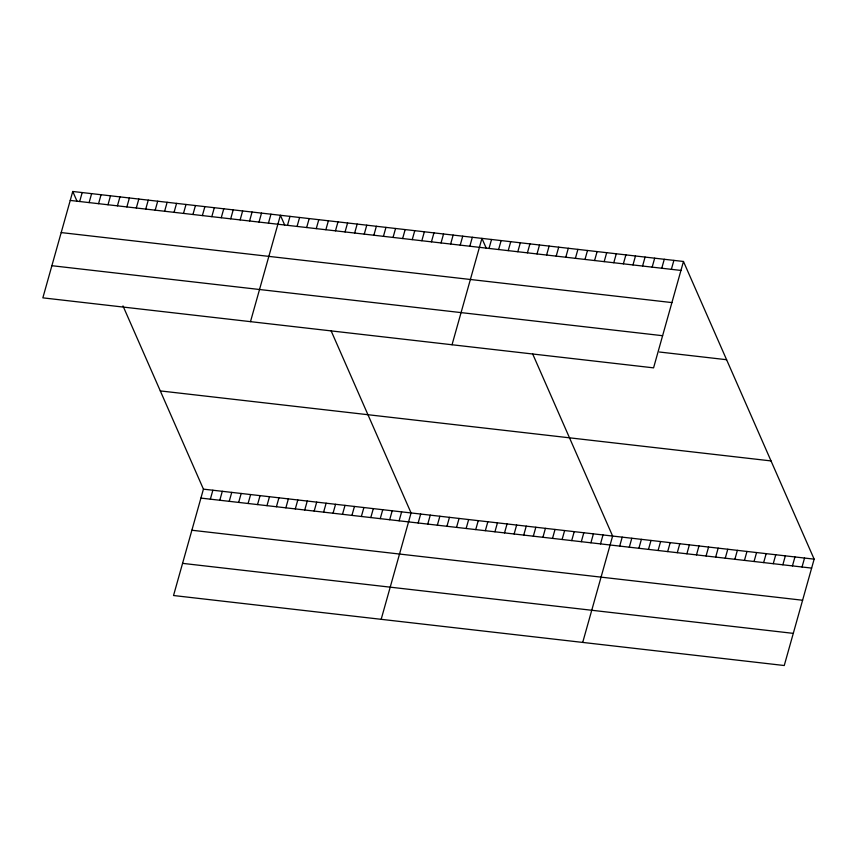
<?xml version="1.0" encoding="UTF-8"?>
<svg xmlns="http://www.w3.org/2000/svg" width="857" height="857" viewBox="0 0 857 857"><rect width="100%" height="100%" fill="white"/><g stroke="black" fill="none" stroke-linecap="round" stroke-linejoin="round"><path stroke-width="1.29" d="M72.749 191.475L42.85 297.85L653.57 367.857L683.468 261.481L72.749 191.475L77.066 201.299M79.669 201.513L82.186 192.557M89.107 202.595L91.624 193.639M98.555 203.677L101.062 194.721M107.993 204.759L110.499 195.803M117.43 205.841L119.948 196.885M126.868 206.923L129.386 197.967M136.306 208.005L138.823 199.049M145.744 209.087L148.261 200.131M155.181 210.169L157.699 201.213M164.619 211.25L167.136 202.295M174.057 212.332L176.574 203.377M183.494 213.414L186.012 204.459M192.932 214.496L195.45 205.541M202.37 215.578L204.887 206.623M211.808 216.66L214.325 207.705M221.245 217.742L223.763 208.787M230.694 218.824L233.2 209.869M240.131 219.906L242.638 210.951M249.569 220.988L252.076 212.033M259.007 222.07L261.524 213.114M268.445 223.152L270.962 214.196M122.98 305.906L203.43 489.143L173.532 595.519L784.251 665.525L814.15 559.15L683.468 261.481M250.49 321.654L280.4 215.278L284.706 225.102M210.351 499.17L212.868 490.225M287.481 225.327L289.998 216.382M219.788 500.252L222.306 491.307M297.079 226.43L299.586 217.485M229.226 501.334L231.744 492.389M306.667 227.534L309.184 218.578M238.664 502.416L241.181 493.471M316.265 228.626L318.783 219.681M248.102 503.498L250.619 494.553M325.864 229.73L328.381 220.785M257.539 504.58L260.057 495.635M335.462 230.833L337.979 221.877M266.977 505.662L269.494 496.717M345.06 231.936L347.578 222.981M276.415 506.744L278.932 497.799M354.659 233.029L357.176 224.084M285.863 507.826L288.37 498.881M364.257 234.132L366.775 225.187M295.301 508.908L297.808 499.963M373.856 235.236L376.362 226.28M304.738 509.99L307.245 501.045M383.443 236.328L385.961 227.384M314.176 511.072L316.694 502.127M393.042 237.432L395.559 228.487M323.614 512.154L326.131 503.209M402.64 238.535L405.157 229.58M333.052 513.236L335.569 504.291M412.238 239.628L414.756 230.683M342.489 514.318L345.007 505.373M421.837 240.731L424.354 231.786M351.927 515.4L354.444 506.455M431.435 241.835L433.953 232.879M361.365 516.482L363.882 507.537M441.034 242.927L443.551 233.982M370.802 517.564L373.32 508.619M450.632 244.031L453.139 235.086M380.24 518.646L382.758 509.701M460.22 245.134L462.737 236.178M389.678 519.728L392.195 510.783M469.818 246.238L472.336 237.282M399.116 520.81L401.633 511.865M452.035 344.76L481.934 238.385L486.251 248.209M381.172 619.322L411.071 512.947L331.07 330.716M489.015 248.434L491.532 239.489M418.152 522.995L420.669 514.039M498.613 249.537L501.131 240.581M427.75 524.088L430.268 515.143M508.212 250.63L510.729 241.685M437.349 525.191L439.866 516.246M517.81 251.733L520.328 242.788M446.947 526.294L449.464 517.339M527.409 252.836L529.915 243.881M456.545 527.387L459.063 518.442M537.007 253.929L539.514 244.984M466.144 528.49L468.65 519.546M546.595 255.032L549.112 246.088M475.742 529.594L478.249 520.638M556.193 256.136L558.71 247.18M485.33 530.687L487.847 521.742M565.791 257.229L568.309 248.284M494.928 531.79L497.446 522.845M575.39 258.332L577.907 249.387M504.527 532.893L507.044 523.948M584.988 259.435L587.506 250.48M514.125 533.997L516.642 525.041M594.587 260.528L597.104 251.583M523.723 535.089L526.241 526.144M604.185 261.631L606.692 252.686M533.322 536.193L535.839 527.248M613.783 262.735L616.29 253.79M542.92 537.296L545.427 528.341M623.371 263.838L625.889 254.883M552.519 538.389L555.025 529.444M632.969 264.931L635.487 255.986M562.106 539.492L564.624 530.547M642.568 266.034L645.085 257.089M571.705 540.596L574.222 531.64M652.166 267.138L654.684 258.182M581.303 541.688L583.821 532.743M661.765 268.23L664.282 259.285M590.902 542.792L593.419 533.847M671.363 269.334L673.881 260.389M600.5 543.895L603.017 534.939M582.706 642.418L612.616 536.043L532.615 353.812M619.697 546.091L622.203 537.146M629.295 547.195L631.802 538.25M638.883 548.298L641.4 539.342M648.481 549.391L650.999 540.446M658.08 550.494L660.597 541.549M667.678 551.597L670.195 542.642M677.276 552.69L679.794 543.745M686.875 553.793L689.392 544.848M696.473 554.897L698.98 545.941M706.072 555.989L708.578 547.045M715.659 557.093L718.177 548.148M725.258 558.196L727.775 549.241M734.856 559.289L737.374 550.344M744.454 560.392L746.972 551.447M754.053 561.496L756.57 552.54M763.651 562.599L766.169 553.643M773.25 563.692L775.756 554.747M782.848 564.795L785.355 555.85M792.436 565.899L794.953 556.943M802.034 566.991L804.552 558.046M70.231 200.431L680.961 270.437M61.201 232.579L671.92 302.585M51.891 265.702L662.611 335.708M659.419 352.013L726.597 359.715M160.302 390.91L771.021 460.916M203.43 489.143L814.15 559.15M200.913 498.088L811.633 568.095M191.872 530.237L802.602 600.243M182.562 563.36L793.282 633.366"/></g></svg>
